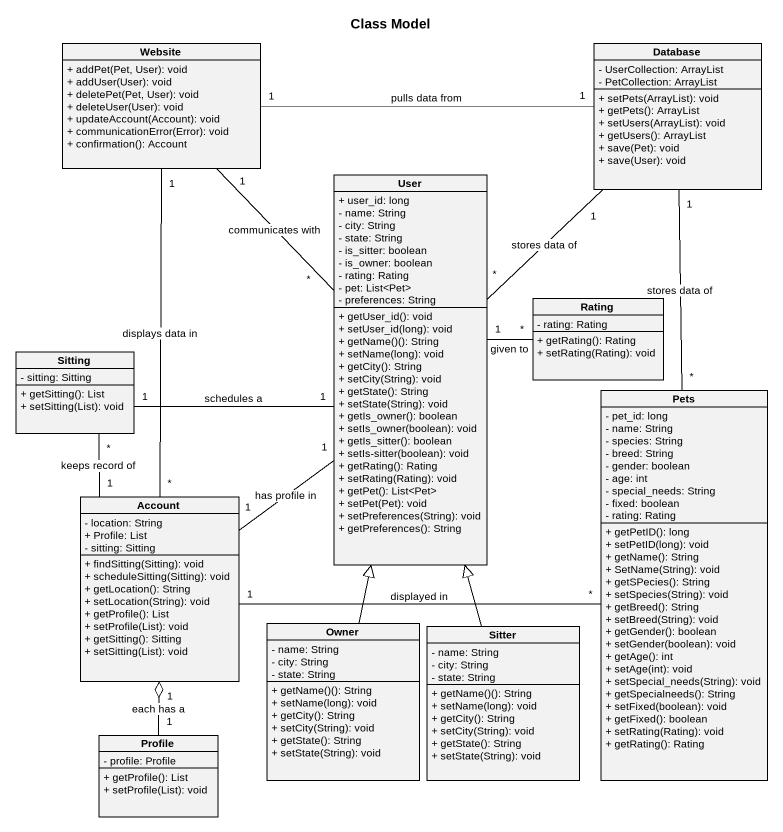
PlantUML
@startuml
title Class Model
hide circle
hide empty members
skinparam classAttributeIconSize 0
class Website {
  + addPet(Pet, User): void
  + addUser(User): void
  + deletePet(Pet, User): void
  + deleteUser(User): void
  + updateAccount(Account): void
  + communicationError(Error): void
  + confirmation(): Account
}
class "Database" as Database_ {
  - UserCollection: ArrayList
  - PetCollection: ArrayList
  + setPets(ArrayList): void
  + getPets(): ArrayList
  + setUsers(ArrayList): void
  + getUsers(): ArrayList
  + save(Pet): void
  + save(User): void
}
class User {
  + user_id: long
  - name: String
  - city: String
  - state: String
  - is_sitter: boolean
  - is_owner: boolean
  - rating: Rating
  - pet: List<Pet>
  - preferences: String
  + getUser_id(): void
  + setUser_id(long): void
  + getName()(): String
  + setName(long): void
  + getCity(): String
  + setCity(String): void
  + getState(): String
  + setState(String): void
  + getIs_owner(): boolean
  + setIs_owner(boolean): void
  + getIs_sitter(): boolean
  + setIs-sitter(boolean): void
  + getRating(): Rating
  + setRating(Rating): void
  + getPet(): List<Pet>
  + setPet(Pet): void
  + setPreferences(String): void
  + getPreferences(): String
}
class Rating {
  - rating: Rating
  + getRating(): Rating
  + setRating(Rating): void
}
class Sitting {
  - sitting: Sitting
  + getSitting(): List
  + setSitting(List): void
}
class Pets {
  - pet_id: long
  - name: String
  - species: String
  - breed: String
  - gender: boolean
  - age: int
  - special_needs: String
  - fixed: boolean
  - rating: Rating
  + getPetID(): long
  + setPetID(long): void
  + getName(): String
  + SetName(String): void
  + getSPecies(): String
  + setSpecies(String): void
  + getBreed(): String
  + setBreed(String): void
  + getGender(): boolean
  + setGender(boolean): void
  + getAge(): int
  + setAge(int): void
  + setSpecial_needs(String): void
  + getSpecialneeds(): String
  + setFixed(boolean): void
  + getFixed(): boolean
  + setRating(Rating): void
  + getRating(): Rating
}
class Account {
  - location: String
  + Profile: List
  - sitting: Sitting
  + findSitting(Sitting): void
  + scheduleSitting(Sitting): void
  + getLocation(): String
  + setLocation(String): void
  + getProfile(): List
  + setProfile(List): void
  + getSitting(): Sitting
  + setSitting(List): void
}
class Owner {
  - name: String
  - city: String
  - state: String
  + getName()(): String
  + setName(long): void
  + getCity(): String
  + setCity(String): void
  + getState(): String
  + setState(String): void
}
class Sitter {
  - name: String
  - city: String
  - state: String
  + getName()(): String
  + setName(long): void
  + getCity(): String
  + setCity(String): void
  + getState(): String
  + setState(String): void
}
class Profile {
  - profile: Profile
  + getProfile(): List
  + setProfile(List): void
}
Website "1" -right- "1" Database_ : pulls data from
Website "1" -- "*" Account : displays data in
Database_ "1" -- "*" User : stores data of
Database_ "1" -- "*" Pets : stores data of
User "*" -up- "1" Website : communicates with
User "1" -right- "*" Rating : given to
User "1" -left- "1" Sitting : schedules a
User "1" -- "1" Account : has profile in
Sitting "*" -- "1" Account : keeps record of
Pets "*" -left- "1" Account : displayed in
Owner -up-|> User
Sitter -up-|> User
Profile "1" -up-o "1" Account : each has a
@enduml
